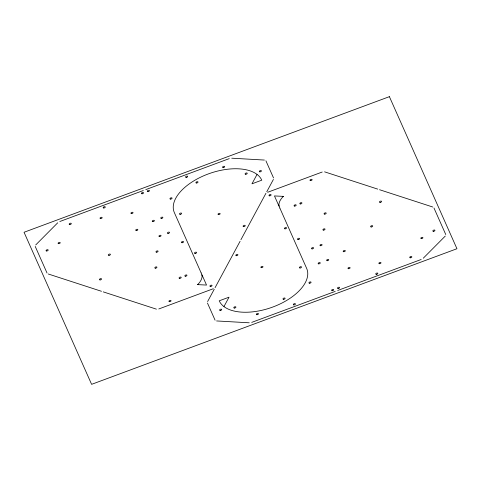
<?xml version="1.0" encoding="UTF-8"?>
<svg xmlns="http://www.w3.org/2000/svg" width="481" height="481" viewBox="0 0 481 481"><rect width="100%" height="100%" fill="white"/><g stroke="black" fill="none" stroke-linecap="round" stroke-linejoin="round"><path stroke-width="0.72" d="M207.6 301.563L214.225 289.255M215.061 287.71L240.085 241.276M240.915 239.724L265.939 193.29M266.775 191.745L273.4 179.437M256.986 174.531L251.966 183.82L261.772 180.183A46.657 24.447 -19 0 0 208.111 174.002A46.657 24.447 -19 0 0 174.356 212.626L201.136 272.901M224.014 306.469L229.034 297.18L219.228 300.817A46.657 24.447 -19 0 0 272.889 306.998A46.657 24.447 -19 0 0 306.644 268.374L279.864 208.099M35.732 244.925L57.72 222.793M283.141 196.651L283.411 196.374L274.465 195.935L278.926 205.988M197.859 284.349L197.589 284.626L206.535 285.065L202.074 275.012M423.28 258.207L445.268 236.075M59.812 221.513L143.32 190.518M145.773 189.61L229.281 158.616M267.658 192.28L322.216 172.03M158.784 308.97L213.342 288.72M251.719 322.384L335.227 291.39M337.68 290.482L421.188 259.487M231.752 158.201L264.4 160.053M216.6 320.947L249.248 322.799M324.585 171.843L377.741 189.123M379.515 189.706L432.744 207.01M48.256 273.99L101.485 291.294M103.259 291.877L156.415 309.157M279.846 208.051L279.1 205.898M201.154 272.949L201.9 275.102M433.958 207.96L445.779 234.572M265.915 160.804L273.545 177.982M207.455 303.018L215.085 320.196M35.221 246.428L47.042 273.04M202.008 275.066A22.246 11.658 -19 0 1 197.895 284.361M278.992 205.934A22.246 11.658 -19 0 1 283.105 196.639M389.394 96.663L24.05 232.269L91.606 384.337L456.95 248.731L389.394 96.663M285.095 228.848A1.112 0.583 -19 0 0 286.544 227.838A1.112 0.583 -19 0 0 284.818 227.874A1.112 0.583 -19 0 0 285.095 228.848M324.747 214.129A1.112 0.583 -19 0 0 326.19 213.125A1.112 0.583 -19 0 0 324.465 213.161A1.112 0.583 -19 0 0 324.747 214.129M155.477 268.188A1.112 0.583 -19 0 0 156.926 267.183A1.112 0.583 -19 0 0 155.201 267.22A1.112 0.583 -19 0 0 155.477 268.188M195.13 253.475A1.112 0.583 -19 0 0 196.573 252.465A1.112 0.583 -19 0 0 194.847 252.501A1.112 0.583 -19 0 0 195.13 253.475M46.735 250.992A1.112 0.583 -19 0 0 48.178 249.988A1.112 0.583 -19 0 0 46.453 250.024A1.112 0.583 -19 0 0 46.735 250.992M58.76 243.675A1.112 0.583 -19 0 0 60.203 242.671A1.112 0.583 -19 0 0 58.478 242.707A1.112 0.583 -19 0 0 58.76 243.675M69.847 224.519A1.112 0.583 -19 0 0 71.29 223.515A1.112 0.583 -19 0 0 69.565 223.551A1.112 0.583 -19 0 0 69.847 224.519M100.697 218.602A1.112 0.583 -19 0 0 102.14 217.592A1.112 0.583 -19 0 0 100.415 217.628A1.112 0.583 -19 0 0 100.697 218.602M103.842 207.984A1.112 0.583 -19 0 0 105.285 206.974A1.112 0.583 -19 0 0 103.559 207.01A1.112 0.583 -19 0 0 103.842 207.984M131.578 213.594A1.112 0.583 -19 0 0 133.027 212.584A1.112 0.583 -19 0 0 131.301 212.62A1.112 0.583 -19 0 0 131.578 213.594M142.087 193.783A1.112 0.583 -19 0 0 143.53 192.779A1.112 0.583 -19 0 0 141.811 192.815A1.112 0.583 -19 0 0 142.087 193.783M147.974 191.6A1.112 0.583 -19 0 0 149.423 190.59A1.112 0.583 -19 0 0 147.697 190.626A1.112 0.583 -19 0 0 147.974 191.6M170.617 199.104A1.112 0.583 -19 0 0 172.06 198.094A1.112 0.583 -19 0 0 170.334 198.13A1.112 0.583 -19 0 0 170.617 199.104M186.225 177.405A1.112 0.583 -19 0 0 187.668 176.395A1.112 0.583 -19 0 0 185.943 176.431A1.112 0.583 -19 0 0 186.225 177.405M196.579 183.008A1.112 0.583 -19 0 0 198.022 182.004A1.112 0.583 -19 0 0 196.296 182.04A1.112 0.583 -19 0 0 196.579 183.008M223.214 167.598A1.112 0.583 -19 0 0 224.657 166.588A1.112 0.583 -19 0 0 222.931 166.624A1.112 0.583 -19 0 0 223.214 167.598M245.767 174.266A1.112 0.583 -19 0 0 247.216 173.256A1.112 0.583 -19 0 0 245.49 173.292A1.112 0.583 -19 0 0 245.767 174.266M259.974 171.849A1.112 0.583 -19 0 0 261.417 170.839A1.112 0.583 -19 0 0 259.692 170.875A1.112 0.583 -19 0 0 259.974 171.849M310.648 180.622A1.112 0.583 -19 0 0 312.091 179.611A1.112 0.583 -19 0 0 310.365 179.647A1.112 0.583 -19 0 0 310.648 180.622M180.153 214.34A1.112 0.583 -19 0 0 181.596 213.33A1.112 0.583 -19 0 0 179.87 213.366A1.112 0.583 -19 0 0 180.153 214.34M161.412 218.446A1.112 0.583 -19 0 0 162.855 217.436A1.112 0.583 -19 0 0 161.129 217.472A1.112 0.583 -19 0 0 161.412 218.446M152.934 221.591A1.112 0.583 -19 0 0 154.377 220.581A1.112 0.583 -19 0 0 152.651 220.617A1.112 0.583 -19 0 0 152.934 221.591M136.37 230.585A1.112 0.583 -19 0 0 137.813 229.581A1.112 0.583 -19 0 0 136.087 229.617A1.112 0.583 -19 0 0 136.37 230.585M108.965 255.357A1.112 0.583 -19 0 0 110.408 254.353A1.112 0.583 -19 0 0 108.682 254.389A1.112 0.583 -19 0 0 108.965 255.357M159.59 236.574A1.112 0.583 -19 0 0 161.033 235.57A1.112 0.583 -19 0 0 159.313 235.606A1.112 0.583 -19 0 0 159.59 236.574M168.067 233.429A1.112 0.583 -19 0 0 169.51 232.425A1.112 0.583 -19 0 0 167.785 232.461A1.112 0.583 -19 0 0 168.067 233.429M218.687 214.634A1.112 0.583 -19 0 0 220.13 213.624A1.112 0.583 -19 0 0 218.404 213.66A1.112 0.583 -19 0 0 218.687 214.634M269.649 195.839A1.112 0.583 -19 0 0 271.092 194.829A1.112 0.583 -19 0 0 269.366 194.865A1.112 0.583 -19 0 0 269.649 195.839M300.481 203.95A1.112 0.583 -19 0 0 301.924 202.94A1.112 0.583 -19 0 0 300.204 202.976A1.112 0.583 -19 0 0 300.481 203.95M294.727 206.084A1.112 0.583 -19 0 0 296.17 205.08A1.112 0.583 -19 0 0 294.444 205.116A1.112 0.583 -19 0 0 294.727 206.084M243.765 226.599A1.112 0.583 -19 0 0 245.214 225.595A1.112 0.583 -19 0 0 243.488 225.631A1.112 0.583 -19 0 0 243.765 226.599M182.095 242.737A1.112 0.583 -19 0 0 183.538 241.733A1.112 0.583 -19 0 0 181.818 241.769A1.112 0.583 -19 0 0 182.095 242.737M156.632 252.188A1.112 0.583 -19 0 0 158.081 251.184A1.112 0.583 -19 0 0 156.355 251.22A1.112 0.583 -19 0 0 156.632 252.188M100.114 279.918A1.112 0.583 -19 0 0 101.557 278.914A1.112 0.583 -19 0 0 99.832 278.95A1.112 0.583 -19 0 0 100.114 279.918M169.577 301.695A1.112 0.583 -19 0 0 171.026 300.691A1.112 0.583 -19 0 0 169.3 300.727A1.112 0.583 -19 0 0 169.577 301.695M179.744 278.373A1.112 0.583 -19 0 0 181.187 277.363A1.112 0.583 -19 0 0 179.461 277.399A1.112 0.583 -19 0 0 179.744 278.373M185.498 276.232A1.112 0.583 -19 0 0 186.941 275.228A1.112 0.583 -19 0 0 185.221 275.264A1.112 0.583 -19 0 0 185.498 276.232M236.46 255.718A1.112 0.583 -19 0 0 237.903 254.714A1.112 0.583 -19 0 0 236.177 254.75A1.112 0.583 -19 0 0 236.46 255.718M261.538 267.689A1.112 0.583 -19 0 0 262.981 266.678A1.112 0.583 -19 0 0 261.255 266.714A1.112 0.583 -19 0 0 261.538 267.689M210.576 286.478A1.112 0.583 -19 0 0 212.025 285.474A1.112 0.583 -19 0 0 210.299 285.51A1.112 0.583 -19 0 0 210.576 286.478M220.25 310.473A1.112 0.583 -19 0 0 221.693 309.463A1.112 0.583 -19 0 0 219.967 309.499A1.112 0.583 -19 0 0 220.25 310.473M234.457 308.056A1.112 0.583 -19 0 0 235.9 307.046A1.112 0.583 -19 0 0 234.175 307.082A1.112 0.583 -19 0 0 234.457 308.056M257.01 314.718A1.112 0.583 -19 0 0 258.459 313.714A1.112 0.583 -19 0 0 256.734 313.75A1.112 0.583 -19 0 0 257.01 314.718M283.646 299.308A1.112 0.583 -19 0 0 285.089 298.298A1.112 0.583 -19 0 0 283.363 298.334A1.112 0.583 -19 0 0 283.646 299.308M293.999 304.918A1.112 0.583 -19 0 0 295.442 303.908A1.112 0.583 -19 0 0 293.717 303.944A1.112 0.583 -19 0 0 293.999 304.918M309.608 283.219A1.112 0.583 -19 0 0 311.051 282.209A1.112 0.583 -19 0 0 309.325 282.245A1.112 0.583 -19 0 0 309.608 283.219M300.072 267.983A1.112 0.583 -19 0 0 301.521 266.973A1.112 0.583 -19 0 0 299.795 267.009A1.112 0.583 -19 0 0 300.072 267.983M298.136 239.574A1.112 0.583 -19 0 0 299.579 238.564A1.112 0.583 -19 0 0 297.853 238.6A1.112 0.583 -19 0 0 298.136 239.574M323.581 230.128A1.112 0.583 -19 0 0 325.024 229.118A1.112 0.583 -19 0 0 323.298 229.16A1.112 0.583 -19 0 0 323.581 230.128M320.635 245.743A1.112 0.583 -19 0 0 322.078 244.739A1.112 0.583 -19 0 0 320.352 244.775A1.112 0.583 -19 0 0 320.635 245.743M312.157 248.887A1.112 0.583 -19 0 0 313.6 247.883A1.112 0.583 -19 0 0 311.874 247.919A1.112 0.583 -19 0 0 312.157 248.887M327.284 260.72A1.112 0.583 -19 0 0 328.727 259.71A1.112 0.583 -19 0 0 327.008 259.746A1.112 0.583 -19 0 0 327.284 260.72M318.813 263.865A1.112 0.583 -19 0 0 320.256 262.854A1.112 0.583 -19 0 0 318.53 262.897A1.112 0.583 -19 0 0 318.813 263.865M332.251 290.716A1.112 0.583 -19 0 0 333.694 289.712A1.112 0.583 -19 0 0 331.968 289.748A1.112 0.583 -19 0 0 332.251 290.716M338.137 288.534A1.112 0.583 -19 0 0 339.58 287.53A1.112 0.583 -19 0 0 337.854 287.566A1.112 0.583 -19 0 0 338.137 288.534M343.861 251.731A1.112 0.583 -19 0 0 345.304 250.721A1.112 0.583 -19 0 0 343.578 250.757A1.112 0.583 -19 0 0 343.861 251.731M348.647 268.729A1.112 0.583 -19 0 0 350.09 267.719A1.112 0.583 -19 0 0 348.364 267.755A1.112 0.583 -19 0 0 348.647 268.729M380.11 202.399A1.112 0.583 -19 0 0 381.559 201.395A1.112 0.583 -19 0 0 379.834 201.431A1.112 0.583 -19 0 0 380.11 202.399M371.26 226.96A1.112 0.583 -19 0 0 372.703 225.956A1.112 0.583 -19 0 0 370.977 225.992A1.112 0.583 -19 0 0 371.26 226.96M376.382 274.338A1.112 0.583 -19 0 0 377.832 273.328A1.112 0.583 -19 0 0 376.106 273.364A1.112 0.583 -19 0 0 376.382 274.338M379.527 263.72A1.112 0.583 -19 0 0 380.976 262.71A1.112 0.583 -19 0 0 379.25 262.746A1.112 0.583 -19 0 0 379.527 263.72M410.377 257.798A1.112 0.583 -19 0 0 411.82 256.788A1.112 0.583 -19 0 0 410.095 256.824A1.112 0.583 -19 0 0 410.377 257.798M421.464 238.642A1.112 0.583 -19 0 0 422.907 237.638A1.112 0.583 -19 0 0 421.182 237.674A1.112 0.583 -19 0 0 421.464 238.642M433.489 231.325A1.112 0.583 -19 0 0 434.938 230.315A1.112 0.583 -19 0 0 433.213 230.351A1.112 0.583 -19 0 0 433.489 231.325"/></g></svg>
